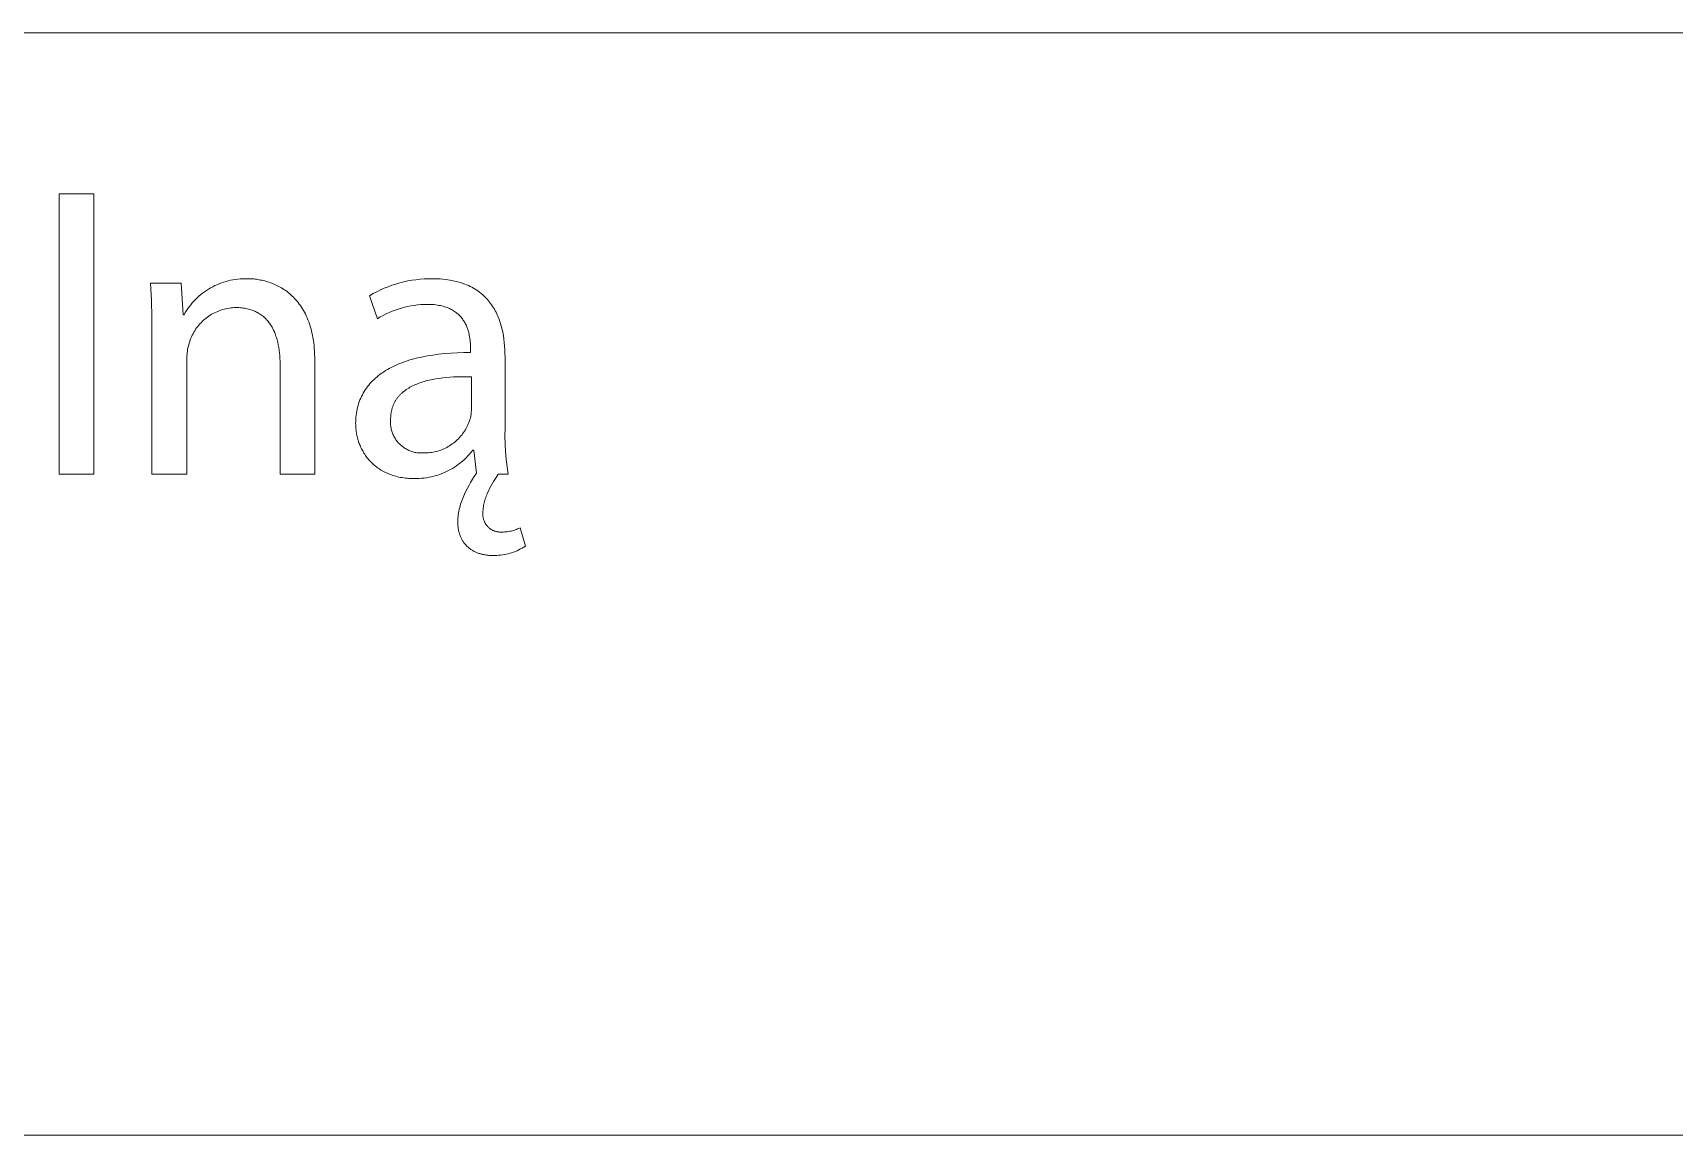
# Model space of a CAD drawing. Header units: millimetres. Extents: x 4001 to 9794, y -321 to 3726.
# Drawn here: x 9312.2 to 9553.2, y -321.4 to -159.5 of the extents above; entities that cross this region are included whole.
import ezdxf

# ---------------------------------------------------------------- set-up
doc = ezdxf.new("R2010")
doc.units = ezdxf.units.MM
doc.header["$MEASUREMENT"] = 0
doc.layers.add('Domyślny', color=7, linetype='Continuous', true_color=0x000000)

msp = doc.modelspace()

# ---------------------------------------------------------------- linework, layer by layer
at = {"layer": 'Domyślny', "color": 18, "lineweight": 15, "true_color": 0x000000}
for p, q in [((7605.14, -159.52), (9788.8, -159.52)), ((9316.07, -183.16), (9321.16, -183.16)), ((9316.07, -224.34), (9316.07, -183.16)), ((9321.16, -183.16), (9321.16, -224.34)), ((9329.62, -198.8), (9329.47, -196.27)), ((9329.47, -196.27), (9334, -196.27)), ((9334, -196.27), (9334.29, -200.92)), ((9337.14, -197.75), (9337.43, -197.55)), ((9337.43, -197.55), (9337.72, -197.35)), ((9337.72, -197.35), (9338.01, -197.16)), ((9338.01, -197.16), (9338.31, -196.98)), ((9338.31, -196.98), (9338.62, -196.81)), ((9338.62, -196.81), (9338.93, -196.65)), ((9338.93, -196.65), (9339.25, -196.51)), ((9339.25, -196.51), (9339.58, -196.37)), ((9339.58, -196.37), (9339.9, -196.24)), ((9339.9, -196.24), (9340.23, -196.13)), ((9340.23, -196.13), (9340.57, -196.03)), ((9340.57, -196.03), (9340.91, -195.94)), ((9340.91, -195.94), (9341.25, -195.86)), ((9341.25, -195.86), (9341.59, -195.79)), ((9341.59, -195.79), (9341.94, -195.73)), ((9341.94, -195.73), (9342.29, -195.69)), ((9342.29, -195.69), (9342.64, -195.66)), ((9342.64, -195.66), (9342.99, -195.64)), ((9342.99, -195.64), (9343.34, -195.63)), ((9343.34, -195.63), (9343.69, -195.63)), ((9343.69, -195.63), (9343.87, -195.63)), ((9343.87, -195.63), (9344.06, -195.64)), ((9344.06, -195.64), (9344.25, -195.65)), ((9344.25, -195.65), (9344.44, -195.66)), ((9344.44, -195.66), (9344.64, -195.67)), ((9344.64, -195.67), (9344.83, -195.7)), ((9344.83, -195.7), (9345.03, -195.72)), ((9345.03, -195.72), (9345.23, -195.75)), ((9345.23, -195.75), (9345.44, -195.78)), ((9345.44, -195.78), (9345.64, -195.82)), ((9345.64, -195.82), (9345.84, -195.86)), ((9345.84, -195.86), (9346.05, -195.91)), ((9346.05, -195.91), (9346.26, -195.96)), ((9346.26, -195.96), (9346.47, -196.02)), ((9346.47, -196.02), (9346.67, -196.08)), ((9346.67, -196.08), (9346.88, -196.14)), ((9346.88, -196.14), (9347.09, -196.22)), ((9347.09, -196.22), (9347.3, -196.29)), ((9347.3, -196.29), (9347.51, -196.38)), ((9347.51, -196.38), (9347.71, -196.46)), ((9347.71, -196.46), (9347.92, -196.56)), ((9347.92, -196.56), (9348.13, -196.66)), ((9348.13, -196.66), (9348.33, -196.76)), ((9348.33, -196.76), (9348.54, -196.87)), ((9348.54, -196.87), (9348.74, -196.99)), ((9348.74, -196.99), (9348.94, -197.12)), ((9348.94, -197.12), (9349.14, -197.25)), ((9349.14, -197.25), (9349.34, -197.38)), ((9349.34, -197.38), (9349.54, -197.53)), ((9349.54, -197.53), (9349.73, -197.68)), ((9362.18, -197.82), (9362.72, -197.54)), ((9362.72, -197.54), (9363.26, -197.27)), ((9363.26, -197.27), (9363.81, -197.03)), ((9363.81, -197.03), (9364.37, -196.8)), ((9364.37, -196.8), (9364.94, -196.59)), ((9364.94, -196.59), (9365.52, -196.41)), ((9365.52, -196.41), (9366.1, -196.24)), ((9366.1, -196.24), (9366.68, -196.09)), ((9366.68, -196.09), (9367.27, -195.96)), ((9367.27, -195.96), (9367.87, -195.86)), ((9367.87, -195.86), (9368.47, -195.77)), ((9368.47, -195.77), (9369.07, -195.71)), ((9369.07, -195.71), (9369.67, -195.66)), ((9369.67, -195.66), (9370.28, -195.64)), ((9370.28, -195.64), (9370.88, -195.64)), ((9370.88, -195.64), (9371.28, -195.64)), ((9371.28, -195.64), (9371.67, -195.65)), ((9371.67, -195.65), (9372.04, -195.67)), ((9372.04, -195.67), (9372.41, -195.7)), ((9372.41, -195.7), (9372.77, -195.74)), ((9372.77, -195.74), (9373.13, -195.79)), ((9373.13, -195.79), (9373.47, -195.84)), ((9373.47, -195.84), (9373.8, -195.9)), ((9373.8, -195.9), (9374.13, -195.97)), ((9374.13, -195.97), (9374.44, -196.04)), ((9374.44, -196.04), (9374.75, -196.12)), ((9374.75, -196.12), (9375.05, -196.21)), ((9375.05, -196.21), (9375.34, -196.31)), ((9375.34, -196.31), (9375.63, -196.41)), ((9375.63, -196.41), (9375.9, -196.52)), ((9375.9, -196.52), (9376.17, -196.64)), ((9376.17, -196.64), (9376.43, -196.76)), ((9376.43, -196.76), (9376.68, -196.89)), ((9376.68, -196.89), (9376.92, -197.03)), ((9376.92, -197.03), (9377.16, -197.17)), ((9377.16, -197.17), (9377.39, -197.31)), ((9377.39, -197.31), (9377.61, -197.47)), ((9377.61, -197.47), (9377.82, -197.62)), ((9377.82, -197.62), (9378.03, -197.79)), ((9329.7, -201.34), (9329.62, -198.8)), ((9334.77, -200.31), (9334.97, -200.02)), ((9334.97, -200.02), (9335.18, -199.74)), ((9335.18, -199.74), (9335.39, -199.46)), ((9335.39, -199.46), (9335.62, -199.19)), ((9335.62, -199.19), (9335.85, -198.93)), ((9335.85, -198.93), (9336.09, -198.68)), ((9336.09, -198.68), (9336.34, -198.44)), ((9336.34, -198.44), (9336.6, -198.2)), ((9336.6, -198.2), (9336.87, -197.97)), ((9336.87, -197.97), (9337.14, -197.75)), ((9340.55, -200.05), (9340.3, -200.1)), ((9340.79, -200), (9340.55, -200.05)), ((9341.04, -199.95), (9340.79, -200)), ((9341.28, -199.92), (9341.04, -199.95)), ((9341.53, -199.9), (9341.28, -199.92)), ((9341.78, -199.88), (9341.53, -199.9)), ((9342.03, -199.87), (9341.78, -199.88)), ((9342.25, -199.88), (9342.03, -199.87)), ((9342.47, -199.88), (9342.25, -199.88)), ((9342.68, -199.9), (9342.47, -199.88)), ((9342.89, -199.92), (9342.68, -199.9)), ((9343.09, -199.94), (9342.89, -199.92)), ((9343.29, -199.97), (9343.09, -199.94)), ((9343.49, -200), (9343.29, -199.97)), ((9343.68, -200.04), (9343.49, -200)), ((9343.87, -200.09), (9343.68, -200.04)), ((9349.73, -197.68), (9349.92, -197.83)), ((9349.92, -197.83), (9350.11, -198)), ((9350.11, -198), (9350.29, -198.17)), ((9350.29, -198.17), (9350.47, -198.35)), ((9350.47, -198.35), (9350.65, -198.53)), ((9350.65, -198.53), (9350.83, -198.72)), ((9350.83, -198.72), (9351, -198.92)), ((9351, -198.92), (9351.17, -199.13)), ((9351.17, -199.13), (9351.33, -199.35)), ((9351.33, -199.35), (9351.49, -199.57)), ((9351.49, -199.57), (9351.65, -199.8)), ((9351.65, -199.8), (9351.8, -200.04)), ((9351.8, -200.04), (9351.95, -200.29)), ((9361.66, -198.12), (9362.18, -197.82)), ((9362.82, -201.5), (9361.66, -198.12)), ((9366.33, -199.94), (9365.87, -200.08)), ((9366.79, -199.82), (9366.33, -199.94)), ((9367.26, -199.71), (9366.79, -199.82)), ((9367.73, -199.62), (9367.26, -199.71)), ((9368.21, -199.54), (9367.73, -199.62)), ((9368.69, -199.48), (9368.21, -199.54)), ((9369.17, -199.44), (9368.69, -199.48)), ((9369.65, -199.41), (9369.17, -199.44)), ((9370.13, -199.4), (9369.65, -199.41)), ((9370.39, -199.4), (9370.13, -199.4)), ((9370.65, -199.41), (9370.39, -199.4)), ((9370.9, -199.42), (9370.65, -199.41)), ((9371.14, -199.44), (9370.9, -199.42)), ((9371.38, -199.47), (9371.14, -199.44)), ((9371.61, -199.5), (9371.38, -199.47)), ((9371.83, -199.54), (9371.61, -199.5)), ((9372.05, -199.58), (9371.83, -199.54)), ((9372.25, -199.63), (9372.05, -199.58)), ((9372.46, -199.68), (9372.25, -199.63)), ((9372.65, -199.74), (9372.46, -199.68)), ((9372.84, -199.8), (9372.65, -199.74)), ((9373.03, -199.86), (9372.84, -199.8)), ((9373.2, -199.93), (9373.03, -199.86)), ((9373.37, -200.01), (9373.2, -199.93)), ((9373.54, -200.09), (9373.37, -200.01)), ((9378.03, -197.79), (9378.23, -197.96)), ((9378.23, -197.96), (9378.42, -198.13)), ((9378.42, -198.13), (9378.6, -198.31)), ((9378.6, -198.31), (9378.78, -198.49)), ((9378.78, -198.49), (9378.96, -198.68)), ((9378.96, -198.68), (9379.12, -198.87)), ((9379.12, -198.87), (9379.28, -199.07)), ((9379.28, -199.07), (9379.43, -199.27)), ((9379.43, -199.27), (9379.58, -199.48)), ((9379.58, -199.48), (9379.72, -199.69)), ((9379.72, -199.69), (9379.85, -199.9)), ((9379.85, -199.9), (9379.98, -200.12)), ((9329.7, -203.89), (9329.7, -201.34)), ((9334.29, -200.92), (9334.41, -200.92)), ((9334.41, -200.92), (9334.59, -200.61)), ((9334.59, -200.61), (9334.77, -200.31)), ((9336.57, -202.46), (9336.41, -202.66)), ((9336.73, -202.27), (9336.57, -202.46)), ((9336.9, -202.09), (9336.73, -202.27)), ((9337.08, -201.91), (9336.9, -202.09)), ((9337.26, -201.74), (9337.08, -201.91)), ((9337.45, -201.58), (9337.26, -201.74)), ((9337.64, -201.42), (9337.45, -201.58)), ((9337.84, -201.27), (9337.64, -201.42)), ((9338.04, -201.13), (9337.84, -201.27)), ((9338.25, -200.99), (9338.04, -201.13)), ((9338.46, -200.86), (9338.25, -200.99)), ((9338.68, -200.74), (9338.46, -200.86)), ((9338.9, -200.62), (9338.68, -200.74)), ((9339.13, -200.52), (9338.9, -200.62)), ((9339.36, -200.42), (9339.13, -200.52)), ((9339.59, -200.33), (9339.36, -200.42)), ((9339.82, -200.25), (9339.59, -200.33)), ((9340.06, -200.17), (9339.82, -200.25)), ((9340.3, -200.1), (9340.06, -200.17)), ((9344.05, -200.14), (9343.87, -200.09)), ((9344.23, -200.19), (9344.05, -200.14)), ((9344.4, -200.25), (9344.23, -200.19)), ((9344.57, -200.31), (9344.4, -200.25)), ((9344.74, -200.38), (9344.57, -200.31)), ((9344.9, -200.45), (9344.74, -200.38)), ((9345.06, -200.53), (9344.9, -200.45)), ((9345.21, -200.61), (9345.06, -200.53)), ((9345.36, -200.7), (9345.21, -200.61)), ((9345.51, -200.79), (9345.36, -200.7)), ((9345.65, -200.88), (9345.51, -200.79)), ((9345.79, -200.98), (9345.65, -200.88)), ((9345.93, -201.09), (9345.79, -200.98)), ((9346.06, -201.19), (9345.93, -201.09)), ((9346.18, -201.3), (9346.06, -201.19)), ((9346.31, -201.42), (9346.18, -201.3)), ((9346.42, -201.54), (9346.31, -201.42)), ((9346.54, -201.66), (9346.42, -201.54)), ((9346.65, -201.78), (9346.54, -201.66)), ((9346.76, -201.91), (9346.65, -201.78)), ((9346.87, -202.05), (9346.76, -201.91)), ((9346.97, -202.18), (9346.87, -202.05)), ((9347.06, -202.32), (9346.97, -202.18)), ((9347.16, -202.46), (9347.06, -202.32)), ((9347.25, -202.61), (9347.16, -202.46)), ((9351.95, -200.29), (9352.09, -200.54)), ((9352.09, -200.54), (9352.23, -200.81)), ((9352.23, -200.81), (9352.36, -201.08)), ((9352.36, -201.08), (9352.48, -201.36)), ((9352.48, -201.36), (9352.6, -201.65)), ((9352.6, -201.65), (9352.72, -201.95)), ((9352.72, -201.95), (9352.82, -202.26)), ((9352.82, -202.26), (9352.93, -202.58)), ((9363.23, -201.25), (9362.82, -201.5)), ((9363.65, -201.02), (9363.23, -201.25)), ((9364.08, -200.8), (9363.65, -201.02)), ((9364.52, -200.6), (9364.08, -200.8)), ((9364.96, -200.41), (9364.52, -200.6)), ((9365.41, -200.24), (9364.96, -200.41)), ((9365.87, -200.08), (9365.41, -200.24)), ((9373.7, -200.17), (9373.54, -200.09)), ((9373.85, -200.26), (9373.7, -200.17)), ((9374, -200.35), (9373.85, -200.26)), ((9374.14, -200.44), (9374, -200.35)), ((9374.28, -200.54), (9374.14, -200.44)), ((9374.41, -200.63), (9374.28, -200.54)), ((9374.54, -200.74), (9374.41, -200.63)), ((9374.66, -200.84), (9374.54, -200.74)), ((9374.78, -200.95), (9374.66, -200.84)), ((9374.89, -201.06), (9374.78, -200.95)), ((9374.99, -201.18), (9374.89, -201.06)), ((9375.1, -201.29), (9374.99, -201.18)), ((9375.19, -201.41), (9375.1, -201.29)), ((9375.29, -201.53), (9375.19, -201.41)), ((9375.37, -201.66), (9375.29, -201.53)), ((9375.46, -201.78), (9375.37, -201.66)), ((9375.54, -201.91), (9375.46, -201.78)), ((9375.61, -202.03), (9375.54, -201.91)), ((9375.69, -202.16), (9375.61, -202.03)), ((9375.75, -202.29), (9375.69, -202.16)), ((9375.82, -202.42), (9375.75, -202.29)), ((9375.88, -202.56), (9375.82, -202.42)), ((9379.98, -200.12), (9380.1, -200.34)), ((9380.1, -200.34), (9380.22, -200.56)), ((9380.22, -200.56), (9380.33, -200.79)), ((9380.33, -200.79), (9380.44, -201.02)), ((9380.44, -201.02), (9380.53, -201.25)), ((9380.53, -201.25), (9380.63, -201.49)), ((9380.63, -201.49), (9380.72, -201.73)), ((9380.72, -201.73), (9380.8, -201.97)), ((9380.8, -201.97), (9380.88, -202.21)), ((9380.88, -202.21), (9380.95, -202.46)), ((9380.95, -202.46), (9381.02, -202.71)), ((9329.7, -224.35), (9329.7, -203.89)), ((9335.24, -204.84), (9335.16, -205.08)), ((9335.32, -204.61), (9335.24, -204.84)), ((9335.41, -204.38), (9335.32, -204.61)), ((9335.51, -204.15), (9335.41, -204.38)), ((9335.61, -203.92), (9335.51, -204.15)), ((9335.73, -203.7), (9335.61, -203.92)), ((9335.85, -203.48), (9335.73, -203.7)), ((9335.98, -203.27), (9335.85, -203.48)), ((9336.11, -203.06), (9335.98, -203.27)), ((9336.26, -202.85), (9336.11, -203.06)), ((9336.41, -202.66), (9336.26, -202.85)), ((9347.34, -202.76), (9347.25, -202.61)), ((9347.42, -202.91), (9347.34, -202.76)), ((9347.5, -203.07), (9347.42, -202.91)), ((9347.58, -203.23), (9347.5, -203.07)), ((9347.65, -203.39), (9347.58, -203.23)), ((9347.72, -203.55), (9347.65, -203.39)), ((9347.79, -203.72), (9347.72, -203.55)), ((9347.85, -203.89), (9347.79, -203.72)), ((9347.91, -204.06), (9347.85, -203.89)), ((9347.97, -204.24), (9347.91, -204.06)), ((9348.03, -204.41), (9347.97, -204.24)), ((9348.08, -204.59), (9348.03, -204.41)), ((9348.13, -204.78), (9348.08, -204.59)), ((9348.17, -204.96), (9348.13, -204.78)), ((9352.93, -202.58), (9353.02, -202.9)), ((9353.02, -202.9), (9353.11, -203.24)), ((9353.11, -203.24), (9353.19, -203.58)), ((9353.19, -203.58), (9353.27, -203.94)), ((9353.27, -203.94), (9353.34, -204.3)), ((9353.34, -204.3), (9353.4, -204.67)), ((9353.4, -204.67), (9353.45, -205.06)), ((9375.94, -202.69), (9375.88, -202.56)), ((9375.99, -202.82), (9375.94, -202.69)), ((9376.04, -202.96), (9375.99, -202.82)), ((9376.09, -203.09), (9376.04, -202.96)), ((9376.13, -203.23), (9376.09, -203.09)), ((9376.17, -203.36), (9376.13, -203.23)), ((9376.21, -203.5), (9376.17, -203.36)), ((9376.24, -203.64), (9376.21, -203.5)), ((9376.27, -203.77), (9376.24, -203.64)), ((9376.3, -203.91), (9376.27, -203.77)), ((9376.35, -204.17), (9376.3, -203.91)), ((9376.4, -204.44), (9376.35, -204.17)), ((9376.43, -204.7), (9376.4, -204.44)), ((9376.45, -204.95), (9376.43, -204.7)), ((9381.02, -202.71), (9381.09, -202.96)), ((9381.09, -202.96), (9381.15, -203.21)), ((9381.15, -203.21), (9381.2, -203.47)), ((9381.2, -203.47), (9381.25, -203.72)), ((9381.25, -203.72), (9381.3, -203.98)), ((9381.3, -203.98), (9381.38, -204.5)), ((9381.38, -204.5), (9381.44, -205.02)), ((9334.84, -206.99), (9334.83, -207.23)), ((9334.83, -207.23), (9334.83, -207.47)), ((9334.85, -206.75), (9334.84, -206.99)), ((9334.87, -206.51), (9334.85, -206.75)), ((9334.9, -206.26), (9334.87, -206.51)), ((9334.94, -206.03), (9334.9, -206.26)), ((9334.98, -205.79), (9334.94, -206.03)), ((9335.04, -205.55), (9334.98, -205.79)), ((9335.1, -205.31), (9335.04, -205.55)), ((9335.16, -205.08), (9335.1, -205.31)), ((9348.25, -205.34), (9348.17, -204.96)), ((9348.32, -205.72), (9348.25, -205.34)), ((9348.38, -206.11), (9348.32, -205.72)), ((9348.43, -206.51), (9348.38, -206.11)), ((9348.47, -206.92), (9348.43, -206.51)), ((9348.49, -207.33), (9348.47, -206.92)), ((9353.45, -205.06), (9353.5, -205.45)), ((9353.5, -205.45), (9353.53, -205.85)), ((9353.53, -205.85), (9353.56, -206.27)), ((9353.56, -206.27), (9353.59, -206.69)), ((9353.59, -206.69), (9353.6, -207.13)), ((9353.6, -207.13), (9353.6, -207.57)), ((9368.52, -207.31), (9369.29, -207.13)), ((9369.29, -207.13), (9370.09, -206.97)), ((9370.09, -206.97), (9370.92, -206.84)), ((9370.92, -206.84), (9371.77, -206.72)), ((9371.77, -206.72), (9372.66, -206.63)), ((9372.66, -206.63), (9373.58, -206.56)), ((9373.58, -206.56), (9374.52, -206.51)), ((9374.52, -206.51), (9375.49, -206.48)), ((9375.49, -206.48), (9376.49, -206.48)), ((9376.47, -205.2), (9376.45, -204.95)), ((9376.48, -205.44), (9376.47, -205.2)), ((9376.49, -205.68), (9376.48, -205.44)), ((9376.49, -205.9), (9376.49, -205.68)), ((9376.49, -206.48), (9376.49, -205.9)), ((9381.44, -205.02), (9381.49, -205.55)), ((9381.49, -205.55), (9381.52, -206.08)), ((9381.52, -206.08), (9381.54, -206.6)), ((9381.54, -206.6), (9381.55, -207.13)), ((9381.55, -207.13), (9381.55, -217.63)), ((9334.83, -207.47), (9334.83, -224.35)), ((9348.51, -207.75), (9348.49, -207.33)), ((9348.51, -208.17), (9348.51, -207.75)), ((9348.51, -224.35), (9348.51, -208.17)), ((9353.6, -207.57), (9353.6, -224.35)), ((9362.98, -209.84), (9363.22, -209.65)), ((9363.22, -209.65), (9363.47, -209.48)), ((9363.47, -209.48), (9363.73, -209.3)), ((9363.73, -209.3), (9364, -209.13)), ((9364, -209.13), (9364.27, -208.97)), ((9364.27, -208.97), (9364.55, -208.81)), ((9364.55, -208.81), (9364.84, -208.66)), ((9364.84, -208.66), (9365.13, -208.51)), ((9365.13, -208.51), (9365.44, -208.37)), ((9365.44, -208.37), (9365.75, -208.23)), ((9365.75, -208.23), (9366.07, -208.1)), ((9366.07, -208.1), (9366.4, -207.97)), ((9366.4, -207.97), (9366.73, -207.85)), ((9366.73, -207.85), (9367.07, -207.73)), ((9367.07, -207.73), (9367.43, -207.61)), ((9367.43, -207.61), (9367.78, -207.51)), ((9367.78, -207.51), (9368.15, -207.41)), ((9368.15, -207.41), (9368.52, -207.31)), ((9360.87, -212.18), (9361.02, -211.94)), ((9361.02, -211.94), (9361.18, -211.71)), ((9361.18, -211.71), (9361.35, -211.48)), ((9361.35, -211.48), (9361.53, -211.26)), ((9361.53, -211.26), (9361.71, -211.04)), ((9361.71, -211.04), (9361.9, -210.83)), ((9361.9, -210.83), (9362.1, -210.62)), ((9362.1, -210.62), (9362.31, -210.42)), ((9362.31, -210.42), (9362.53, -210.22)), ((9362.53, -210.22), (9362.75, -210.03)), ((9362.75, -210.03), (9362.98, -209.84)), ((9366.86, -212.04), (9366.69, -212.17)), ((9367.03, -211.92), (9366.86, -212.04)), ((9367.21, -211.8), (9367.03, -211.92)), ((9367.4, -211.69), (9367.21, -211.8)), ((9367.58, -211.58), (9367.4, -211.69)), ((9367.78, -211.47), (9367.58, -211.58)), ((9367.97, -211.37), (9367.78, -211.47)), ((9368.18, -211.28), (9367.97, -211.37)), ((9368.38, -211.18), (9368.18, -211.28)), ((9368.59, -211.1), (9368.38, -211.18)), ((9368.81, -211.01), (9368.59, -211.1)), ((9369.03, -210.93), (9368.81, -211.01)), ((9369.25, -210.86), (9369.03, -210.93)), ((9369.48, -210.79), (9369.25, -210.86)), ((9369.71, -210.72), (9369.48, -210.79)), ((9369.94, -210.65), (9369.71, -210.72)), ((9370.41, -210.54), (9369.94, -210.65)), ((9370.9, -210.43), (9370.41, -210.54)), ((9371.4, -210.34), (9370.9, -210.43)), ((9371.9, -210.26), (9371.4, -210.34)), ((9372.41, -210.2), (9371.9, -210.26)), ((9372.93, -210.14), (9372.41, -210.2)), ((9373.45, -210.1), (9372.93, -210.14)), ((9373.98, -210.06), (9373.45, -210.1)), ((9374.5, -210.04), (9373.98, -210.06)), ((9375.56, -210.02), (9374.5, -210.04)), ((9376.61, -210.03), (9375.56, -210.02)), ((9376.61, -214.89), (9376.61, -210.03)), ((9359.83, -214.8), (9359.9, -214.52)), ((9359.9, -214.52), (9359.97, -214.24)), ((9359.97, -214.24), (9360.05, -213.96)), ((9360.05, -213.96), (9360.14, -213.7)), ((9360.14, -213.7), (9360.24, -213.43)), ((9360.24, -213.43), (9360.35, -213.17)), ((9360.35, -213.17), (9360.47, -212.91)), ((9360.47, -212.91), (9360.6, -212.66)), ((9360.6, -212.66), (9360.73, -212.42)), ((9360.73, -212.42), (9360.87, -212.18)), ((9365.03, -214.5), (9364.99, -214.6)), ((9365.06, -214.39), (9365.03, -214.5)), ((9365.1, -214.29), (9365.06, -214.39)), ((9365.14, -214.19), (9365.1, -214.29)), ((9365.18, -214.1), (9365.14, -214.19)), ((9365.22, -214), (9365.18, -214.1)), ((9365.27, -213.91), (9365.22, -214)), ((9365.32, -213.81), (9365.27, -213.91)), ((9365.36, -213.72), (9365.32, -213.81)), ((9365.41, -213.63), (9365.36, -213.72)), ((9365.47, -213.54), (9365.41, -213.63)), ((9365.52, -213.45), (9365.47, -213.54)), ((9365.58, -213.37), (9365.52, -213.45)), ((9365.63, -213.28), (9365.58, -213.37)), ((9365.69, -213.2), (9365.63, -213.28)), ((9365.76, -213.12), (9365.69, -213.2)), ((9365.82, -213.04), (9365.76, -213.12)), ((9365.88, -212.96), (9365.82, -213.04)), ((9365.95, -212.88), (9365.88, -212.96)), ((9366.02, -212.8), (9365.95, -212.88)), ((9366.09, -212.73), (9366.02, -212.8)), ((9366.16, -212.65), (9366.09, -212.73)), ((9366.23, -212.58), (9366.16, -212.65)), ((9366.3, -212.51), (9366.23, -212.58)), ((9366.38, -212.44), (9366.3, -212.51)), ((9366.45, -212.37), (9366.38, -212.44)), ((9366.53, -212.3), (9366.45, -212.37)), ((9366.61, -212.23), (9366.53, -212.3)), ((9366.69, -212.17), (9366.61, -212.23)), ((9359.61, -216.91), (9359.62, -216.6)), ((9359.62, -217.1), (9359.61, -216.91)), ((9359.62, -216.6), (9359.63, -216.29)), ((9359.63, -216.29), (9359.65, -215.98)), ((9359.65, -215.98), (9359.68, -215.68)), ((9359.68, -215.68), (9359.72, -215.38)), ((9359.72, -215.38), (9359.77, -215.09)), ((9359.77, -215.09), (9359.83, -214.8)), ((9364.74, -216.49), (9364.73, -216.64)), ((9364.73, -216.64), (9364.73, -216.8)), ((9364.73, -216.8), (9364.74, -216.96)), ((9364.75, -216.33), (9364.74, -216.49)), ((9364.76, -215.96), (9364.75, -216.08)), ((9364.75, -216.08), (9364.75, -216.21)), ((9364.75, -216.21), (9364.75, -216.33)), ((9364.77, -215.72), (9364.76, -215.84)), ((9364.76, -215.84), (9364.76, -215.96)), ((9364.79, -215.6), (9364.77, -215.72)), ((9364.8, -215.48), (9364.79, -215.6)), ((9364.82, -215.37), (9364.8, -215.48)), ((9364.84, -215.25), (9364.82, -215.37)), ((9364.86, -215.14), (9364.84, -215.25)), ((9364.88, -215.03), (9364.86, -215.14)), ((9364.91, -214.92), (9364.88, -215.03)), ((9364.93, -214.81), (9364.91, -214.92)), ((9364.96, -214.7), (9364.93, -214.81)), ((9364.99, -214.6), (9364.96, -214.7)), ((9376.15, -216.95), (9376.24, -216.73)), ((9376.24, -216.73), (9376.32, -216.51)), ((9376.32, -216.51), (9376.37, -216.35)), ((9376.37, -216.35), (9376.42, -216.19)), ((9376.42, -216.19), (9376.46, -216.03)), ((9376.46, -216.03), (9376.5, -215.87)), ((9376.5, -215.87), (9376.53, -215.71)), ((9376.53, -215.71), (9376.55, -215.55)), ((9376.55, -215.55), (9376.58, -215.38)), ((9376.58, -215.38), (9376.59, -215.22)), ((9376.59, -215.22), (9376.6, -215.05)), ((9376.6, -215.05), (9376.61, -214.89)), ((9359.62, -217.29), (9359.62, -217.1)), ((9359.63, -217.48), (9359.62, -217.29)), ((9359.65, -217.67), (9359.63, -217.48)), ((9359.67, -217.86), (9359.65, -217.67)), ((9359.69, -218.05), (9359.67, -217.86)), ((9359.72, -218.24), (9359.69, -218.05)), ((9359.75, -218.43), (9359.72, -218.24)), ((9359.79, -218.61), (9359.75, -218.43)), ((9359.83, -218.8), (9359.79, -218.61)), ((9359.87, -218.98), (9359.83, -218.8)), ((9359.92, -219.17), (9359.87, -218.98)), ((9359.97, -219.35), (9359.92, -219.17)), ((9364.74, -216.96), (9364.75, -217.11)), ((9364.75, -217.11), (9364.76, -217.26)), ((9364.76, -217.26), (9364.79, -217.42)), ((9364.79, -217.42), (9364.81, -217.57)), ((9364.81, -217.57), (9364.84, -217.72)), ((9364.84, -217.72), (9364.88, -217.87)), ((9364.88, -217.87), (9364.92, -218.02)), ((9364.92, -218.02), (9364.97, -218.17)), ((9364.97, -218.17), (9365.03, -218.32)), ((9365.03, -218.32), (9365.08, -218.46)), ((9365.08, -218.46), (9365.15, -218.6)), ((9365.15, -218.6), (9365.21, -218.74)), ((9365.21, -218.74), (9365.29, -218.88)), ((9365.29, -218.88), (9365.36, -219.02)), ((9365.36, -219.02), (9365.44, -219.15)), ((9365.44, -219.15), (9365.53, -219.28)), ((9365.53, -219.28), (9365.62, -219.41)), ((9374.36, -219.45), (9374.53, -219.29)), ((9374.53, -219.29), (9374.7, -219.12)), ((9374.7, -219.12), (9374.87, -218.95)), ((9374.87, -218.95), (9375.03, -218.77)), ((9375.03, -218.77), (9375.18, -218.59)), ((9375.18, -218.59), (9375.32, -218.4)), ((9375.32, -218.4), (9375.46, -218.2)), ((9375.46, -218.2), (9375.59, -218.01)), ((9375.59, -218.01), (9375.72, -217.8)), ((9375.72, -217.8), (9375.84, -217.6)), ((9375.84, -217.6), (9375.95, -217.38)), ((9375.95, -217.38), (9376.05, -217.17)), ((9376.05, -217.17), (9376.15, -216.95)), ((9381.55, -217.63), (9381.54, -218.75)), ((9381.54, -218.75), (9381.57, -219.87)), ((9360.03, -219.53), (9359.97, -219.35)), ((9360.09, -219.71), (9360.03, -219.53)), ((9360.16, -219.89), (9360.09, -219.71)), ((9360.23, -220.07), (9360.16, -219.89)), ((9360.3, -220.24), (9360.23, -220.07)), ((9360.38, -220.41), (9360.3, -220.24)), ((9360.46, -220.59), (9360.38, -220.41)), ((9360.55, -220.76), (9360.46, -220.59)), ((9360.64, -220.92), (9360.55, -220.76)), ((9360.74, -221.09), (9360.64, -220.92)), ((9360.83, -221.25), (9360.74, -221.09)), ((9360.94, -221.41), (9360.83, -221.25)), ((9361.05, -221.57), (9360.94, -221.41)), ((9361.16, -221.73), (9361.05, -221.57)), ((9361.27, -221.88), (9361.16, -221.73)), ((9365.62, -219.41), (9365.72, -219.53)), ((9365.72, -219.53), (9365.82, -219.65)), ((9365.82, -219.65), (9365.92, -219.76)), ((9365.92, -219.76), (9366.03, -219.88)), ((9366.03, -219.88), (9366.14, -219.99)), ((9366.14, -219.99), (9366.25, -220.09)), ((9366.25, -220.09), (9366.37, -220.19)), ((9366.37, -220.19), (9366.49, -220.29)), ((9366.49, -220.29), (9366.62, -220.38)), ((9366.62, -220.38), (9366.74, -220.47)), ((9366.74, -220.47), (9366.88, -220.55)), ((9366.88, -220.55), (9367.01, -220.63)), ((9367.01, -220.63), (9367.15, -220.71)), ((9367.15, -220.71), (9367.28, -220.78)), ((9367.28, -220.78), (9367.43, -220.84)), ((9367.43, -220.84), (9367.57, -220.9)), ((9367.57, -220.9), (9367.71, -220.96)), ((9367.71, -220.96), (9367.86, -221.01)), ((9367.86, -221.01), (9368.01, -221.05)), ((9368.01, -221.05), (9368.16, -221.09)), ((9368.16, -221.09), (9368.31, -221.13)), ((9368.31, -221.13), (9368.46, -221.16)), ((9368.46, -221.16), (9368.62, -221.18)), ((9368.62, -221.18), (9368.77, -221.2)), ((9368.77, -221.2), (9368.93, -221.21)), ((9368.93, -221.21), (9369.08, -221.22)), ((9369.08, -221.22), (9369.24, -221.22)), ((9369.24, -221.22), (9369.39, -221.22)), ((9369.39, -221.22), (9369.55, -221.21)), ((9369.55, -221.21), (9369.79, -221.22)), ((9369.79, -221.22), (9370.03, -221.21)), ((9370.03, -221.21), (9370.26, -221.19)), ((9370.26, -221.19), (9370.5, -221.17)), ((9370.5, -221.17), (9370.74, -221.14)), ((9370.74, -221.14), (9370.97, -221.1)), ((9370.97, -221.1), (9371.21, -221.06)), ((9371.21, -221.06), (9371.44, -221)), ((9371.44, -221), (9371.67, -220.94)), ((9371.67, -220.94), (9371.9, -220.87)), ((9371.9, -220.87), (9372.12, -220.79)), ((9372.12, -220.79), (9372.34, -220.7)), ((9372.34, -220.7), (9372.56, -220.61)), ((9372.56, -220.61), (9372.78, -220.51)), ((9372.78, -220.51), (9372.99, -220.4)), ((9372.99, -220.4), (9373.2, -220.29)), ((9373.2, -220.29), (9373.4, -220.16)), ((9373.4, -220.16), (9373.6, -220.03)), ((9373.6, -220.03), (9373.8, -219.9)), ((9373.8, -219.9), (9373.99, -219.76)), ((9373.99, -219.76), (9374.18, -219.61)), ((9374.18, -219.61), (9374.36, -219.45)), ((9376.09, -221.65), (9375.83, -221.91)), ((9376.34, -221.38), (9376.09, -221.65)), ((9376.57, -221.1), (9376.34, -221.38)), ((9376.8, -220.81), (9376.57, -221.1)), ((9376.98, -220.81), (9376.8, -220.81)), ((9377.36, -224.17), (9376.98, -220.81)), ((9381.57, -219.87), (9381.63, -220.99)), ((9381.63, -220.99), (9381.72, -222.11)), ((9361.39, -222.03), (9361.27, -221.88)), ((9361.52, -222.18), (9361.39, -222.03)), ((9361.65, -222.33), (9361.52, -222.18)), ((9361.78, -222.47), (9361.65, -222.33)), ((9361.92, -222.61), (9361.78, -222.47)), ((9362.06, -222.75), (9361.92, -222.61)), ((9362.2, -222.88), (9362.06, -222.75)), ((9362.35, -223.01), (9362.2, -222.88)), ((9362.51, -223.14), (9362.35, -223.01)), ((9362.66, -223.26), (9362.51, -223.14)), ((9362.82, -223.38), (9362.66, -223.26)), ((9362.99, -223.5), (9362.82, -223.38)), ((9363.16, -223.61), (9362.99, -223.5)), ((9363.33, -223.72), (9363.16, -223.61)), ((9363.51, -223.82), (9363.33, -223.72)), ((9363.69, -223.93), (9363.51, -223.82)), ((9363.88, -224.02), (9363.69, -223.93)), ((9364.07, -224.12), (9363.88, -224.02)), ((9364.27, -224.2), (9364.07, -224.12)), ((9372.5, -224.15), (9372.16, -224.29)), ((9372.83, -224), (9372.5, -224.15)), ((9373.16, -223.84), (9372.83, -224)), ((9373.49, -223.67), (9373.16, -223.84)), ((9373.81, -223.49), (9373.49, -223.67)), ((9374.12, -223.29), (9373.81, -223.49)), ((9374.43, -223.09), (9374.12, -223.29)), ((9374.72, -222.87), (9374.43, -223.09)), ((9375.01, -222.65), (9374.72, -222.87)), ((9375.3, -222.41), (9375.01, -222.65)), ((9375.57, -222.17), (9375.3, -222.41)), ((9375.83, -221.91), (9375.57, -222.17)), ((9381.72, -222.11), (9381.85, -223.23)), ((9381.85, -223.23), (9382.01, -224.34)), ((9321.16, -224.34), (9316.07, -224.34)), ((9334.83, -224.35), (9329.7, -224.35)), ((9353.6, -224.35), (9348.51, -224.35)), ((9364.46, -224.29), (9364.27, -224.2)), ((9364.67, -224.37), (9364.46, -224.29)), ((9364.87, -224.44), (9364.67, -224.37)), ((9365.09, -224.51), (9364.87, -224.44)), ((9365.3, -224.58), (9365.09, -224.51)), ((9365.52, -224.64), (9365.3, -224.58)), ((9365.74, -224.7), (9365.52, -224.64)), ((9365.97, -224.75), (9365.74, -224.7)), ((9366.2, -224.8), (9365.97, -224.75)), ((9366.44, -224.84), (9366.2, -224.8)), ((9366.68, -224.87), (9366.44, -224.84)), ((9366.92, -224.9), (9366.68, -224.87)), ((9367.17, -224.93), (9366.92, -224.9)), ((9367.42, -224.95), (9367.17, -224.93)), ((9367.67, -224.96), (9367.42, -224.95)), ((9367.93, -224.97), (9367.67, -224.96)), ((9368.2, -224.98), (9367.93, -224.97)), ((9368.57, -224.98), (9368.2, -224.98)), ((9368.93, -224.96), (9368.57, -224.98)), ((9369.3, -224.94), (9368.93, -224.96)), ((9369.67, -224.9), (9369.3, -224.94)), ((9370.03, -224.85), (9369.67, -224.9)), ((9370.39, -224.79), (9370.03, -224.85)), ((9370.75, -224.71), (9370.39, -224.79)), ((9371.11, -224.63), (9370.75, -224.71)), ((9371.46, -224.53), (9371.11, -224.63)), ((9371.81, -224.41), (9371.46, -224.53)), ((9372.16, -224.29), (9371.81, -224.41)), ((9375.81, -226.82), (9376.03, -226.39)), ((9376.03, -226.39), (9376.26, -225.96)), ((9376.26, -225.96), (9376.49, -225.56)), ((9376.49, -225.56), (9376.94, -224.82)), ((9376.94, -224.82), (9377.36, -224.17)), ((9379.28, -226.44), (9379.11, -226.81)), ((9379.47, -226.09), (9379.28, -226.44)), ((9379.66, -225.75), (9379.47, -226.09)), ((9379.84, -225.42), (9379.66, -225.75)), ((9380.03, -225.12), (9379.84, -225.42)), ((9380.22, -224.83), (9380.03, -225.12)), ((9380.39, -224.57), (9380.22, -224.83)), ((9380.56, -224.34), (9380.39, -224.57)), ((9382.01, -224.34), (9380.56, -224.34)), ((9374.89, -229.23), (9374.96, -228.97)), ((9374.96, -228.97), (9375.03, -228.72)), ((9375.03, -228.72), (9375.11, -228.47)), ((9375.11, -228.47), (9375.2, -228.23)), ((9375.2, -228.23), (9375.29, -227.98)), ((9375.29, -227.98), (9375.39, -227.74)), ((9375.39, -227.74), (9375.49, -227.51)), ((9375.49, -227.51), (9375.59, -227.28)), ((9375.59, -227.28), (9375.81, -226.82)), ((9378.4, -228.94), (9378.37, -229.14)), ((9378.44, -228.75), (9378.4, -228.94)), ((9378.49, -228.55), (9378.44, -228.75)), ((9378.54, -228.35), (9378.49, -228.55)), ((9378.59, -228.16), (9378.54, -228.35)), ((9378.65, -227.96), (9378.59, -228.16)), ((9378.72, -227.76), (9378.65, -227.96)), ((9378.79, -227.57), (9378.72, -227.76)), ((9378.87, -227.38), (9378.79, -227.57)), ((9378.94, -227.19), (9378.87, -227.38)), ((9379.11, -226.81), (9378.94, -227.19)), ((9374.6, -231.21), (9374.61, -231.07)), ((9374.6, -231.34), (9374.6, -231.21)), ((9374.6, -231.49), (9374.6, -231.34)), ((9374.61, -230.94), (9374.62, -230.8)), ((9374.61, -231.07), (9374.61, -230.94)), ((9374.62, -230.8), (9374.65, -230.53)), ((9374.65, -230.53), (9374.68, -230.27)), ((9374.68, -230.27), (9374.72, -230)), ((9374.72, -230), (9374.77, -229.74)), ((9374.77, -229.74), (9374.82, -229.48)), ((9374.82, -229.48), (9374.89, -229.23)), ((9378.3, -230), (9378.29, -230.09)), ((9378.29, -230.09), (9378.29, -230.18)), ((9378.29, -230.18), (9378.29, -230.27)), ((9378.29, -230.27), (9378.29, -230.36)), ((9378.29, -230.36), (9378.3, -230.45)), ((9378.31, -229.91), (9378.3, -230)), ((9378.3, -230.45), (9378.31, -230.54)), ((9378.32, -229.63), (9378.31, -229.72)), ((9378.31, -229.72), (9378.31, -229.82)), ((9378.31, -229.82), (9378.31, -229.91)), ((9378.31, -230.54), (9378.32, -230.63)), ((9378.33, -229.43), (9378.32, -229.53)), ((9378.32, -229.53), (9378.32, -229.63)), ((9378.32, -230.63), (9378.33, -230.72)), ((9378.34, -229.34), (9378.33, -229.43)), ((9378.33, -230.72), (9378.35, -230.81)), ((9378.37, -229.14), (9378.34, -229.34)), ((9378.35, -230.81), (9378.37, -230.9)), ((9378.37, -230.9), (9378.4, -230.98)), ((9378.4, -230.98), (9378.43, -231.07)), ((9378.43, -231.07), (9378.46, -231.16)), ((9378.46, -231.16), (9378.49, -231.24)), ((9378.49, -231.24), (9378.53, -231.32)), ((9378.53, -231.32), (9378.57, -231.4)), ((9374.61, -231.64), (9374.6, -231.49)), ((9374.62, -231.78), (9374.61, -231.64)), ((9374.63, -231.92), (9374.62, -231.78)), ((9374.64, -232.06), (9374.63, -231.92)), ((9374.66, -232.2), (9374.64, -232.06)), ((9374.68, -232.34), (9374.66, -232.2)), ((9374.7, -232.47), (9374.68, -232.34)), ((9374.73, -232.6), (9374.7, -232.47)), ((9374.76, -232.73), (9374.73, -232.6)), ((9374.79, -232.86), (9374.76, -232.73)), ((9374.82, -232.99), (9374.79, -232.86)), ((9374.86, -233.11), (9374.82, -232.99)), ((9374.9, -233.23), (9374.86, -233.11)), ((9374.95, -233.35), (9374.9, -233.23)), ((9374.99, -233.46), (9374.95, -233.35)), ((9375.04, -233.58), (9374.99, -233.46)), ((9375.09, -233.69), (9375.04, -233.58)), ((9375.15, -233.8), (9375.09, -233.69)), ((9375.2, -233.91), (9375.15, -233.8)), ((9378.57, -231.4), (9378.61, -231.48)), ((9378.61, -231.48), (9378.65, -231.56)), ((9378.65, -231.56), (9378.7, -231.64)), ((9378.7, -231.64), (9378.75, -231.71)), ((9378.75, -231.71), (9378.8, -231.79)), ((9378.8, -231.79), (9378.86, -231.86)), ((9378.86, -231.86), (9378.92, -231.93)), ((9378.92, -231.93), (9378.98, -231.99)), ((9378.98, -231.99), (9379.04, -232.06)), ((9379.04, -232.06), (9379.1, -232.12)), ((9379.1, -232.12), (9379.17, -232.18)), ((9379.17, -232.18), (9379.24, -232.24)), ((9379.24, -232.24), (9379.31, -232.3)), ((9379.31, -232.3), (9379.38, -232.35)), ((9379.38, -232.35), (9379.46, -232.4)), ((9379.46, -232.4), (9379.53, -232.45)), ((9379.53, -232.45), (9379.61, -232.5)), ((9379.61, -232.5), (9379.69, -232.54)), ((9379.69, -232.54), (9379.77, -232.58)), ((9379.77, -232.58), (9379.85, -232.62)), ((9379.85, -232.62), (9379.93, -232.65)), ((9379.93, -232.65), (9380.02, -232.68)), ((9380.02, -232.68), (9380.1, -232.71)), ((9380.1, -232.71), (9380.19, -232.74)), ((9380.19, -232.74), (9380.28, -232.76)), ((9380.28, -232.76), (9380.37, -232.78)), ((9380.37, -232.78), (9380.45, -232.8)), ((9380.45, -232.8), (9380.54, -232.81)), ((9380.54, -232.81), (9380.63, -232.82)), ((9380.63, -232.82), (9380.72, -232.83)), ((9380.72, -232.83), (9380.81, -232.83)), ((9380.81, -232.83), (9380.9, -232.83)), ((9380.9, -232.83), (9380.99, -232.83)), ((9380.99, -232.83), (9381.08, -232.83)), ((9381.08, -232.83), (9381.28, -232.83)), ((9381.28, -232.83), (9381.48, -232.82)), ((9381.48, -232.82), (9381.67, -232.8)), ((9381.67, -232.8), (9381.87, -232.78)), ((9381.87, -232.78), (9382.07, -232.75)), ((9382.07, -232.75), (9382.26, -232.72)), ((9382.26, -232.72), (9382.45, -232.68)), ((9382.45, -232.68), (9382.64, -232.63)), ((9382.64, -232.63), (9382.83, -232.58)), ((9382.83, -232.58), (9383.02, -232.52)), ((9383.02, -232.52), (9383.21, -232.45)), ((9383.21, -232.45), (9383.39, -232.37)), ((9383.39, -232.37), (9383.57, -232.29)), ((9383.57, -232.29), (9383.75, -232.21)), ((9383.75, -232.21), (9384.56, -234.89)), ((9375.26, -234.01), (9375.2, -233.91)), ((9375.32, -234.11), (9375.26, -234.01)), ((9375.39, -234.21), (9375.32, -234.11)), ((9375.45, -234.31), (9375.39, -234.21)), ((9375.52, -234.41), (9375.45, -234.31)), ((9375.59, -234.5), (9375.52, -234.41)), ((9375.67, -234.59), (9375.59, -234.5)), ((9375.74, -234.68), (9375.67, -234.59)), ((9375.82, -234.77), (9375.74, -234.68)), ((9375.9, -234.85), (9375.82, -234.77)), ((9375.99, -234.93), (9375.9, -234.85)), ((9376.07, -235.01), (9375.99, -234.93)), ((9376.16, -235.09), (9376.07, -235.01)), ((9376.25, -235.16), (9376.16, -235.09)), ((9376.34, -235.24), (9376.25, -235.16)), ((9376.43, -235.31), (9376.34, -235.24)), ((9376.53, -235.37), (9376.43, -235.31)), ((9376.63, -235.44), (9376.53, -235.37)), ((9376.72, -235.5), (9376.63, -235.44)), ((9376.83, -235.56), (9376.72, -235.5)), ((9376.93, -235.62), (9376.83, -235.56)), ((9377.03, -235.68), (9376.93, -235.62)), ((9377.14, -235.73), (9377.03, -235.68)), ((9377.25, -235.78), (9377.14, -235.73)), ((9377.36, -235.83), (9377.25, -235.78)), ((9377.47, -235.87), (9377.36, -235.83)), ((9377.59, -235.92), (9377.47, -235.87)), ((9377.7, -235.96), (9377.59, -235.92)), ((9377.82, -236), (9377.7, -235.96)), ((9377.94, -236.03), (9377.82, -236)), ((9378.06, -236.07), (9377.94, -236.03)), ((9378.18, -236.1), (9378.06, -236.07)), ((9378.31, -236.13), (9378.18, -236.1)), ((9378.43, -236.15), (9378.31, -236.13)), ((9378.56, -236.18), (9378.43, -236.15)), ((9378.68, -236.2), (9378.56, -236.18)), ((9378.81, -236.22), (9378.68, -236.2)), ((9381.16, -236.19), (9380.88, -236.23)), ((9381.44, -236.14), (9381.16, -236.19)), ((9381.71, -236.09), (9381.44, -236.14)), ((9381.99, -236.02), (9381.71, -236.09)), ((9382.26, -235.95), (9381.99, -236.02)), ((9382.53, -235.87), (9382.26, -235.95)), ((9382.8, -235.78), (9382.53, -235.87)), ((9383.06, -235.68), (9382.8, -235.78)), ((9383.32, -235.57), (9383.06, -235.68)), ((9383.58, -235.45), (9383.32, -235.57)), ((9383.83, -235.32), (9383.58, -235.45)), ((9384.08, -235.19), (9383.83, -235.32)), ((9384.32, -235.04), (9384.08, -235.19)), ((9384.56, -234.89), (9384.32, -235.04)), ((9378.94, -236.23), (9378.81, -236.22)), ((9379.08, -236.25), (9378.94, -236.23)), ((9379.21, -236.26), (9379.08, -236.25)), ((9379.34, -236.27), (9379.21, -236.26)), ((9379.48, -236.27), (9379.34, -236.27)), ((9379.62, -236.28), (9379.48, -236.27)), ((9379.75, -236.28), (9379.62, -236.28)), ((9380.03, -236.28), (9379.75, -236.28)), ((9380.32, -236.27), (9380.03, -236.28)), ((9380.6, -236.25), (9380.32, -236.27)), ((9380.88, -236.23), (9380.6, -236.25)), ((9788.8, -321.4), (4001.48, -321.4)), ((9788.8, -321.4), (7605.14, -321.4))]:
    msp.add_line(p, q, dxfattribs=at)

doc.saveas('drawing.dxf')
